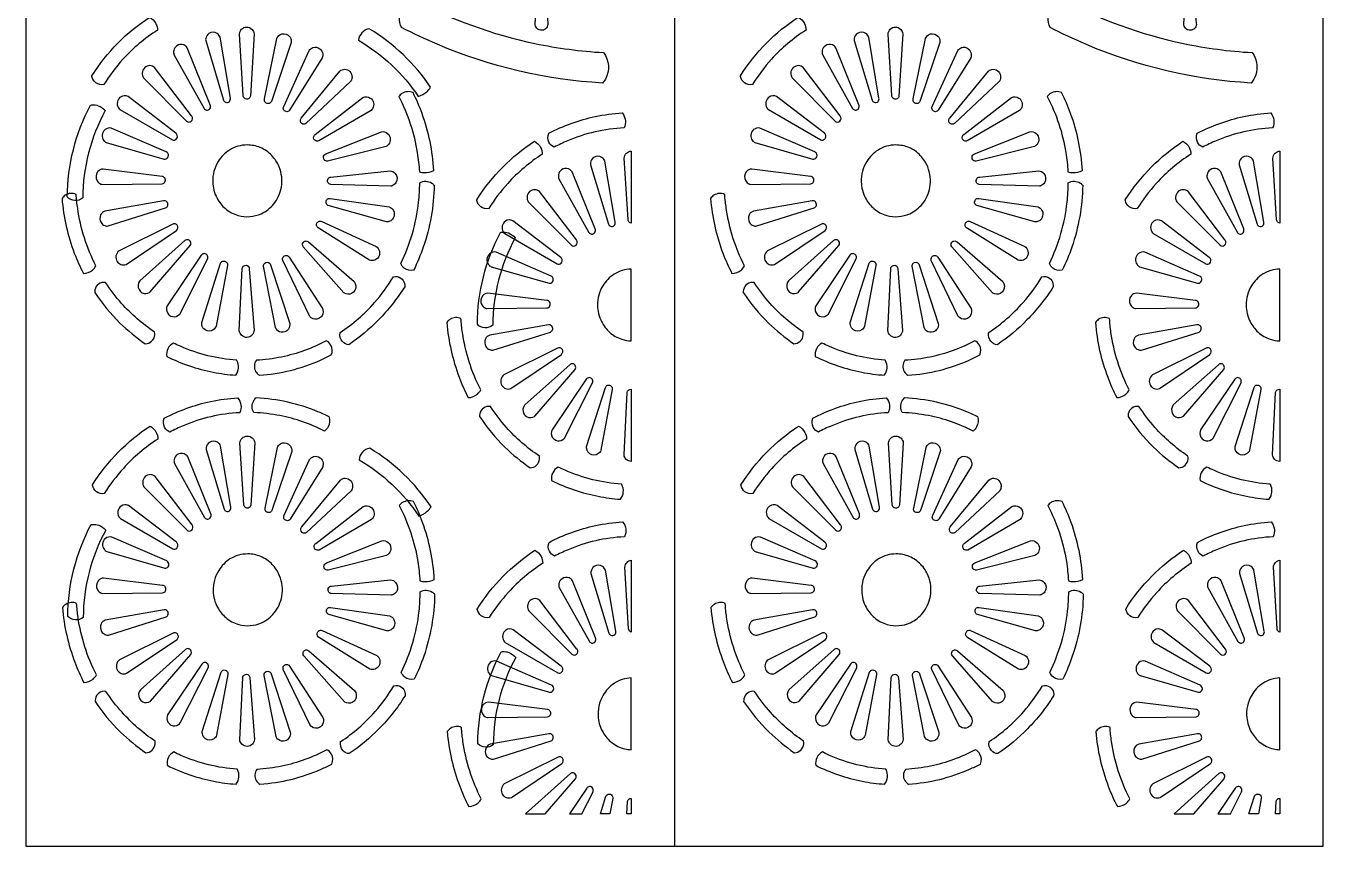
# Model space of a CAD drawing. Header units: millimetres. Extents: x -250 to 750, y -1000 to 1000.
# Drawn here: x -250 to 750, y -1000 to -367 of the extents above; entities that cross this region are included whole.
import ezdxf

# ---------------------------------------------------------------- set-up
doc = ezdxf.new("R2010")
doc.units = ezdxf.units.MM
doc.layers.add('Image', color=70, linetype='Continuous')

msp = doc.modelspace()

# ---------------------------------------------------------------- linework, layer by layer
at = {"layer": 'Image'}
msp.add_line((250, 1000), (250, -1000), dxfattribs=at)
msp.add_lwpolyline([(250, 1000), (-250, 1000), (-250, -1000), (250, -1000), (750, -1000), (750, 1000)], close=True, dxfattribs=at)
for points in [[(149.3, -331.8), (152.3, -365.2, -0.177545), (151.4, -368.6, -0.164952), (148.9, -370.4, -0.240681), (144.6, -369.7, -0.187195), (142.7, -366.5, -0.017768), (142.7, -366.2), (144.5, -333.2, -0.152436), (144.9, -331.6, -0.199791), (146.4, -330.5, -0.273071), (148.9, -331.2, -0.071113)], [(649.3, -331.8), (652.3, -365.2, -0.177545), (651.4, -368.6, -0.164952), (648.9, -370.4, -0.240681), (644.6, -369.7, -0.187195), (642.7, -366.5, -0.017768), (642.7, -366.2), (644.5, -333.2, -0.152436), (644.9, -331.6, -0.199791), (646.4, -330.5, -0.273071), (648.9, -331.2, -0.071113)], [(195.3, -387.8, -0.299765), (196.7, -408.3, -0.052022), (194.5, -411.3, -0.086814), (67, -381.4, -0.01969), (39.6, -368.4, -0.253327), (40.2, -353.3, -0.179682), (48.1, -346.7), (48.3, -346.6, 0.070132), (142.4, -380.8, 0.037626)], [(695.3, -387.8, -0.299765), (696.7, -408.3, -0.052022), (694.5, -411.3, -0.086814), (567, -381.4, -0.01969), (539.6, -368.4, -0.253327), (540.2, -353.3, -0.179682), (548.1, -346.7), (548.3, -346.6, 0.070132), (642.4, -380.8, 0.037626)], [(-148.6, -370.5, 0.066258), (-175.3, -393, 0.044949), (-189.9, -412.5, -0.215186), (-196.1, -411.1, -0.177083), (-199.1, -406.3, -0.013978), (-199.2, -405.8, -0.053883), (-179.1, -380.5, -0.05404), (-154.6, -360.5, -0.151539), (-149.9, -365.3, -0.116415)], [(-82.5, -421), (-85.4, -373.5, -0.172026), (-83.7, -369.8, -0.191923), (-79.9, -368.1, -0.211473), (-75.6, -369.9, -0.161596), (-74, -373.3), (-77, -421.4, -0.221073), (-78.3, -423.4, -0.347801), (-81.6, -423, -0.189267)], [(59, -418.1, 0.065364), (62, -414.5, 0.108135), (14.6, -369.4, 0.325935), (6.4, -378.3, -0.113515), (52.5, -421.7, 0.092972), (52.5, -421.7, 0.093745)], [(59, -418.1, 0.065364), (62, -414.5, 0.108135), (14.6, -369.4, 0.325935), (6.4, -378.3, -0.113515), (52.5, -421.7, 0.092972), (52.5, -421.7, 0.093745)], [(351.4, -370.5, 0.066258), (324.7, -393, 0.044949), (310.1, -412.5, -0.215186), (303.9, -411.1, -0.177083), (300.9, -406.3, -0.013978), (300.8, -405.8, -0.053883), (320.9, -380.5, -0.05404), (345.4, -360.5, -0.151539), (350.1, -365.3, -0.116415)], [(417.5, -421), (414.6, -373.5, -0.172026), (416.3, -369.8, -0.191923), (420.1, -368.1, -0.211473), (424.4, -369.9, -0.161596), (426, -373.3), (423, -421.4, -0.221073), (421.7, -423.4, -0.347801), (418.4, -423, -0.189267)], [(-92.4, -422.9), (-100.3, -375.9, 0.161485), (-102.5, -373, 0.317763), (-109, -373, 0.199787), (-111.4, -377, 0.062992), (-111.4, -378.6), (-97.6, -424.5, 0.205112), (-96.1, -426.1, 0.307442), (-93.1, -425.5, 0.241735)], [(-66, -423.6), (-56.5, -377, -0.161264), (-54.2, -374.1, -0.304557), (-47.9, -374.3, -0.19918), (-45.5, -378.2, -0.075718), (-45.5, -380.1), (-60.8, -425.5, -0.204786), (-62.4, -427, -0.30565), (-65.3, -426.3, -0.243622)], [(407.6, -422.9), (399.7, -375.9, 0.161485), (397.5, -373, 0.317763), (391, -373, 0.199787), (388.6, -377, 0.062992), (388.6, -378.6), (402.4, -424.5, 0.205112), (403.9, -426.1, 0.307442), (406.9, -425.5, 0.241735)], [(434, -423.6), (443.5, -377, -0.161264), (445.8, -374.1, -0.304557), (452.1, -374.3, -0.19918), (454.5, -378.2, -0.075718), (454.5, -380.1), (439.2, -425.5, -0.204786), (437.6, -427, -0.30565), (434.7, -426.3, -0.243622)], [(-107.9, -428.1), (-125.6, -384.2, 0.158404), (-128.3, -381.9, 0.260143), (-133.7, -382.5, 0.193155), (-136.1, -386.3, 0.124921), (-135.9, -389.4), (-112.7, -431, 0.217127), (-110.7, -432.2, 0.261449), (-108.2, -431.1, 0.274352)], [(-51.3, -429.3), (-31.6, -386.2, -0.16827), (-28.7, -383.9, -0.245809), (-23.5, -384.8, -0.201005), (-21.2, -388.9, -0.120869), (-21.6, -391.8), (-46.7, -432.3, -0.231682), (-48.8, -433.4, -0.257082), (-51.1, -432.2, -0.2642)], [(392.1, -428.1), (374.4, -384.2, 0.158404), (371.7, -381.9, 0.260143), (366.3, -382.5, 0.193155), (363.9, -386.3, 0.124921), (364.1, -389.4), (387.3, -431, 0.217127), (389.3, -432.2, 0.261449), (391.8, -431.1, 0.274352)], [(448.7, -429.3), (468.4, -386.2, -0.16827), (471.3, -383.9, -0.245809), (476.5, -384.8, -0.201005), (478.8, -388.9, -0.120869), (478.4, -391.8), (453.3, -432.3, -0.231682), (451.2, -433.4, -0.257082), (448.9, -432.2, -0.2642)], [(-122.3, -436.7), (-150.8, -399.4, 0.179588), (-154.4, -397.9, 0.197111), (-158.4, -399.4, 0.196697), (-160.4, -403.6, 0.160661), (-159.3, -407.2), (-126.1, -440.8, 0.369317), (-122.6, -440.8, 0.376444), (-122.1, -436.9, 0.021963)], [(377.7, -436.7), (349.2, -399.4, 0.179588), (345.6, -397.9, 0.197111), (341.6, -399.4, 0.196697), (339.6, -403.6, 0.160661), (340.7, -407.2), (373.9, -440.8, 0.369317), (377.4, -440.8, 0.376444), (377.9, -436.9, 0.021963)], [(-37.8, -438.3), (-8, -402.1, -0.187558), (-4.2, -400.7, -0.193695), (-0.3, -402.4, -0.21241), (1.4, -407.1, -0.140312), (0.3, -410.2), (-34.1, -442.5, -0.348668), (-37.4, -442.5, -0.401834), (-37.9, -438.5, -0.017923)], [(462.2, -438.3), (492, -402.1, -0.187558), (495.8, -400.7, -0.193695), (499.7, -402.4, -0.21241), (501.4, -407.1, -0.140312), (500.3, -410.2), (465.9, -442.5, -0.348668), (462.6, -442.5, -0.401834), (462.1, -438.5, -0.017923)], [(57.2, -480.4, 0.123426), (64.5, -478.8, 0.073203), (55.4, -434.9, 0.029152), (48.4, -418.6, 0.241873), (39.9, -419.4, 0.089479), (37.4, -421.8, -0.080791), (51.7, -465, -0.025963), (53.3, -479.7, 0.137292)], [(557.2, -480.4, 0.123426), (564.5, -478.8, 0.073203), (555.4, -434.9, 0.029152), (548.4, -418.6, 0.241873), (539.9, -419.4, 0.089479), (537.4, -421.8, -0.080791), (551.7, -465, -0.025963), (553.3, -479.7, 0.137292)], [(-194.2, -428.8, -0.107197), (-188.9, -432.6, -0.107776), (-188.9, -432.6, 0.125115), (-206.2, -500, -0.39411), (-218.1, -499.2, -0.120984), (-200.2, -428.4, -0.022964), (-199.1, -428.2, -0.107779)], [(-194.2, -428.8, -0.107197), (-188.9, -432.6, -0.107776), (-188.9, -432.6, 0.125115), (-206.2, -500, -0.39411), (-218.1, -499.2, -0.120984), (-200.2, -428.4, -0.022964), (-199.1, -428.2, -0.107779)], [(-134.4, -450.1), (-171.3, -421.8, 0.275916), (-177, -422.1, 0.188595), (-179.5, -425.8, 0.197956), (-178.7, -430.4, 0.07342), (-177.6, -431.7), (-137.1, -455.1, 0.305607), (-134.1, -454.5, 0.366156), (-133.7, -450.8, 0.086603)], [(-27, -451), (9.8, -422.5, -0.275527), (15.5, -422.9, -0.188371), (18, -426.5, -0.197521), (17.2, -431.1, -0.074456), (16.1, -432.4), (-24.3, -456, -0.305205), (-27.3, -455.5, -0.382004), (-27.6, -451.6, -0.073265)], [(365.6, -450.1), (328.7, -421.8, 0.275916), (323, -422.1, 0.188595), (320.5, -425.8, 0.197956), (321.3, -430.4, 0.07342), (322.4, -431.7), (362.9, -455.1, 0.305607), (365.9, -454.5, 0.366156), (366.3, -450.8, 0.086603)], [(473, -451), (509.8, -422.5, -0.275527), (515.5, -422.9, -0.188371), (518, -426.5, -0.197521), (517.2, -431.1, -0.074456), (516.1, -432.4), (475.7, -456, -0.305205), (472.7, -455.5, -0.382004), (472.4, -451.6, -0.073265)], [(211.1, -445.9, 0.08931), (167.5, -455.9, 0.022258), (157.2, -460.8, -0.176322), (153.2, -457, -0.215818), (153, -450.1, -0.06842), (188.8, -437.2, -0.038082), (209.7, -434.4, -0.295471)], [(711.1, -445.9, 0.08931), (667.5, -455.9, 0.022258), (657.2, -460.8, -0.176322), (653.2, -457, -0.215818), (653, -450.1, -0.06842), (688.8, -437.2, -0.038082), (709.7, -434.4, -0.295471)], [(-141.9, -464.5), (-184.2, -446.1, 0.230853), (-189, -447.2, 0.207407), (-191.2, -451.5, 0.176877), (-190.1, -455.5, 0.117162), (-188.1, -457.3), (-143.4, -470, 0.268409), (-140.8, -469.1, 0.336023), (-140.6, -465.5, 0.148929)], [(-18.8, -466), (24, -448.9, -0.231384), (28.8, -450.2, -0.207986), (30.9, -454.6, -0.178031), (29.6, -458.6, -0.114904), (27.6, -460.2), (-17.5, -471.6, -0.268933), (-20, -470.5, -0.338003), (-20.1, -467, -0.14678)], [(358.1, -464.5), (315.8, -446.1, 0.230853), (311, -447.2, 0.207407), (308.8, -451.5, 0.176877), (309.9, -455.5, 0.117162), (311.9, -457.3), (356.6, -470, 0.268409), (359.2, -469.1, 0.336023), (359.4, -465.5, 0.148929)], [(481.2, -466), (524, -448.9, -0.231384), (528.8, -450.2, -0.207986), (530.9, -454.6, -0.178031), (529.6, -458.6, -0.114904), (527.6, -460.2), (482.5, -471.6, -0.268933), (480, -470.5, -0.338003), (479.9, -467, -0.14678)], [(-79.4, -459.1, 0.139461), (-93.1, -463, 0.114654), (-101.8, -471.8, 0.145214), (-106, -487.5, 0.117251), (-102.7, -500.2, 0.094704), (-96.2, -508.2, 0.108293), (-86.4, -513.5, 0.17705), (-68.7, -512.1, 0.115762), (-58.9, -504.6, 0.126773), (-53.1, -491.7, 0.140719), (-54.8, -476, 0.095862), (-60.5, -467.2, 0.102397), (-69.3, -461.1, 0.100331)], [(148.1, -466.2, 0.066258), (121.4, -488.8, 0.044949), (106.8, -508.2, -0.215186), (100.6, -506.8, -0.177083), (97.6, -502, -0.013978), (97.5, -501.5, -0.053883), (117.6, -476.2, -0.05404), (142, -456.2, -0.151539), (146.8, -461, -0.116415)], [(420.6, -459.1, 0.139461), (406.9, -463, 0.114654), (398.2, -471.8, 0.145214), (394, -487.5, 0.117251), (397.3, -500.2, 0.094704), (403.8, -508.2, 0.108293), (413.6, -513.5, 0.17705), (431.3, -512.1, 0.115762), (441.1, -504.6, 0.126773), (446.9, -491.7, 0.140719), (445.2, -476, 0.095862), (439.5, -467.2, 0.102397), (430.7, -461.1, 0.100331)], [(648.1, -466.2, 0.066258), (621.4, -488.8, 0.044949), (606.8, -508.2, -0.215186), (600.6, -506.8, -0.177083), (597.6, -502, -0.013978), (597.5, -501.5, -0.053883), (617.6, -476.2, -0.05404), (642, -456.2, -0.151539), (646.8, -461, -0.116415)], [(204.3, -518.6), (196.4, -471.6, 0.161485), (194.1, -468.7, 0.317763), (187.7, -468.7, 0.199787), (185.3, -472.7, 0.062992), (185.3, -474.3), (199.1, -520.2, 0.205112), (200.6, -521.8, 0.307442), (203.6, -521.2, 0.241735)], [(216.6, -463.8), (216.6, -519.5, -0.252624), (214.5, -517.8, -0.096874), (214.2, -516.7), (211.3, -469.2, -0.171954), (213, -465.5, -0.182651)], [(704.3, -518.6), (696.4, -471.6, 0.161485), (694.1, -468.7, 0.317763), (687.7, -468.7, 0.199787), (685.3, -472.7, 0.062992), (685.3, -474.3), (699.1, -520.2, 0.205112), (700.6, -521.8, 0.307442), (703.6, -521.2, 0.241735)], [(716.6, -463.8), (716.6, -519.5, -0.252624), (714.5, -517.8, -0.096874), (714.2, -516.7), (711.3, -469.2, -0.171954), (713, -465.5, -0.182651)], [(-145, -483.4), (-190.5, -477.7, 0.199107), (-194.5, -479.6, 0.323961), (-195.1, -486.8, 0.165954), (-192.3, -489.2, 0.048578), (-191.3, -489.5), (-145, -489.1, 0.253337), (-142.8, -487.5, 0.278915), (-143, -484.5, 0.218913)], [(-14.9, -483.9), (30.8, -479, -0.198927), (34.7, -481, -0.324251), (35.2, -488.2, -0.166212), (32.3, -490.6, -0.048376), (31.3, -490.9), (-15, -489.6, -0.253096), (-17.2, -488, -0.27924), (-16.9, -485, -0.218897)], [(188.8, -523.9), (171.1, -479.9, 0.158404), (168.4, -477.6, 0.260143), (162.9, -478.2, 0.193155), (160.6, -482, 0.124921), (160.8, -485.1), (184, -526.7, 0.217127), (186, -527.9, 0.261449), (188.4, -526.9, 0.274352)], [(355, -483.4), (309.5, -477.7, 0.199107), (305.5, -479.6, 0.323961), (304.9, -486.8, 0.165954), (307.7, -489.2, 0.048578), (308.7, -489.5), (355, -489.1, 0.253337), (357.2, -487.5, 0.278915), (357, -484.5, 0.218913)], [(485.1, -483.9), (530.8, -479, -0.198927), (534.7, -481, -0.324251), (535.2, -488.2, -0.166212), (532.3, -490.6, -0.048376), (531.3, -490.9), (485, -489.6, -0.253096), (482.8, -488, -0.27924), (483.1, -485, -0.218897)], [(688.8, -523.9), (671.1, -479.9, 0.158404), (668.4, -477.6, 0.260143), (662.9, -478.2, 0.193155), (660.6, -482, 0.124921), (660.8, -485.1), (684, -526.7, 0.217127), (686, -527.9, 0.261449), (688.4, -526.9, 0.274352)], [(39, -550.5, 0.087205), (52.7, -503.3, 0.026133), (53.6, -488.4, -0.299312), (62.9, -488.5, -0.067358), (64.7, -490.2, -0.079186), (56.3, -537.9, -0.031834), (48.9, -555.8, -0.219825), (41.7, -554.1, -0.12163)], [(539, -550.5, 0.087205), (552.7, -503.3, 0.026133), (553.6, -488.4, -0.299312), (562.9, -488.5, -0.067358), (564.7, -490.2, -0.079186), (556.3, -537.9, -0.031834), (548.9, -555.8, -0.219825), (541.7, -554.1, -0.12163)], [(-196.1, -552.3, -0.082595), (-210.1, -508, -0.018752), (-211.3, -497.3, 0.259254), (-219.7, -497.9, 0.097878), (-222.2, -500.4, 0.070627), (-212.7, -542.6, 0.028296), (-205.7, -558.2, 0.177435), (-198.7, -555.6, 0.091688)], [(174.4, -532.4), (145.9, -495.1, 0.179588), (142.3, -493.6, 0.197111), (138.3, -495.1, 0.196697), (136.3, -499.3, 0.160661), (137.3, -503), (170.6, -536.5, 0.369317), (174.1, -536.5, 0.376444), (174.6, -532.6, 0.021963)], [(303.9, -552.3, -0.082595), (289.9, -508, -0.018752), (288.7, -497.3, 0.259254), (280.3, -497.9, 0.097878), (277.8, -500.4, 0.070627), (287.3, -542.6, 0.028296), (294.3, -558.2, 0.177435), (301.3, -555.6, 0.091688)], [(674.4, -532.4), (645.9, -495.1, 0.179588), (642.3, -493.6, 0.197111), (638.3, -495.1, 0.196697), (636.3, -499.3, 0.160661), (637.3, -503), (670.6, -536.5, 0.369317), (674.1, -536.5, 0.376444), (674.6, -532.6, 0.021963)], [(-143.9, -502.2), (-189.1, -510.1, 0.192874), (-192.4, -513, 0.253631), (-192.1, -518.9, 0.164198), (-189.3, -521.3, 0.123303), (-186.6, -521.6), (-142.3, -507.7, 0.245729), (-140.6, -505.6, 0.246154), (-141.4, -503, 0.260204)], [(-15.5, -500.3), (30, -506.8, -0.193838), (33.3, -509.6, -0.254117), (33.2, -515.5, -0.164386), (30.5, -518, -0.121483), (27.9, -518.4), (-16.9, -505.9, -0.246876), (-18.6, -503.8, -0.246475), (-17.9, -501.2, -0.258599)], [(356.1, -502.2), (310.9, -510.1, 0.192874), (307.6, -513, 0.253631), (307.9, -518.9, 0.164198), (310.7, -521.3, 0.123303), (313.4, -521.6), (357.7, -507.7, 0.245729), (359.4, -505.6, 0.246154), (358.6, -503, 0.260204)], [(484.5, -500.3), (530, -506.8, -0.193838), (533.3, -509.6, -0.254117), (533.2, -515.5, -0.164386), (530.5, -518, -0.121483), (527.9, -518.4), (483.1, -505.9, -0.246876), (481.4, -503.8, -0.246475), (482.1, -501.2, -0.258599)], [(-136.8, -520.2), (-178.2, -540.8, 0.191001), (-180.6, -544.6, 0.190896), (-179.7, -549, 0.156955), (-176.9, -551.2, 0.194939), (-172.8, -551.2), (-133.9, -525, 0.405473), (-133.4, -521, 0.231673), (-135.5, -519.9, 0.124591)], [(-22, -518.2), (20, -537.3, -0.19273), (22.5, -541.1, -0.192105), (21.7, -545.6, -0.157922), (19, -547.9, -0.190904), (14.9, -547.9), (-24.8, -523.1, -0.408429), (-25.4, -519, -0.233269), (-23.3, -517.9, -0.120152)], [(162.3, -545.8), (125.4, -517.5, 0.275916), (119.6, -517.9, 0.188595), (117.2, -521.5, 0.197956), (118, -526.1, 0.07342), (119.1, -527.4), (159.6, -550.8, 0.305607), (162.6, -550.3, 0.366156), (163, -546.5, 0.086603)], [(363.2, -520.2), (321.8, -540.8, 0.191001), (319.4, -544.6, 0.190896), (320.3, -549, 0.156955), (323.1, -551.2, 0.194939), (327.2, -551.2), (366.1, -525, 0.405473), (366.6, -521, 0.231673), (364.5, -519.9, 0.124591)], [(478, -518.2), (520, -537.3, -0.19273), (522.5, -541.1, -0.192105), (521.7, -545.6, -0.157922), (519, -547.9, -0.190904), (514.9, -547.9), (475.2, -523.1, -0.408429), (474.6, -519, -0.233269), (476.7, -517.9, -0.120152)], [(662.3, -545.8), (625.4, -517.5, 0.275916), (619.6, -517.9, 0.188595), (617.2, -521.5, 0.197956), (618, -526.1, 0.07342), (619.1, -527.4), (659.6, -550.8, 0.305607), (662.6, -550.3, 0.366156), (663, -546.5, 0.086603)], [(121.9, -527, -0.107197), (127.2, -530.7, -0.107776), (127.2, -530.7, 0.125115), (109.9, -598.2, -0.39411), (98, -597.4, -0.120984), (115.9, -526.6, -0.022964), (117, -526.4, -0.107779)], [(121.9, -527, -0.107197), (127.2, -530.7, -0.107776), (127.2, -530.7, 0.125115), (109.9, -598.2, -0.39411), (98, -597.4, -0.120984), (115.9, -526.6, -0.022964), (117, -526.4, -0.107779)], [(-127.4, -532.9), (-162.2, -564, 0.299825), (-162.8, -570.7, 0.15347), (-160.3, -573.1, 0.268031), (-154.7, -572.8, 0.021101), (-154.3, -572.5), (-123.3, -536.7, 0.312055), (-123.3, -533.4, 0.211977), (-125.1, -532.2, 0.230776)], [(-32.2, -533.8), (3, -564.5, -0.301239), (3.6, -571.2, -0.154143), (1.1, -573.7, -0.269333), (-4.5, -573.4, -0.017813), (-4.8, -573.1), (-36.2, -537.7, -0.313511), (-36.3, -534.4, -0.197931), (-34.6, -533.2, -0.243113)], [(372.6, -532.9), (337.8, -564, 0.299825), (337.2, -570.7, 0.15347), (339.7, -573.1, 0.268031), (345.3, -572.8, 0.021101), (345.7, -572.5), (376.7, -536.7, 0.312055), (376.7, -533.4, 0.211977), (374.9, -532.2, 0.230776)], [(467.8, -533.8), (503, -564.5, -0.301239), (503.6, -571.2, -0.154143), (501.1, -573.7, -0.269333), (495.5, -573.4, -0.017813), (495.2, -573.1), (463.8, -537.7, -0.313511), (463.7, -534.4, -0.197931), (465.4, -533.2, -0.243113)], [(-114.8, -544.1), (-141.1, -583.2, 0.239533), (-140.9, -588.7, 0.154793), (-138.3, -591.1, 0.266428), (-132.8, -590.7, 0.079573), (-131.4, -589.5), (-109.9, -546.8, 0.260927), (-110.3, -544, 0.229291), (-112.3, -542.9, 0.254912), (-114.7, -544.1)], [(-94.7, -552.1), (-103.4, -598.9, -0.161395), (-105.6, -601.8, -0.305437), (-111.9, -601.8, -0.19976), (-114.4, -597.9, -0.074376), (-114.5, -596.1), (-99.9, -550.3, -0.204978), (-98.4, -548.8, -0.306638), (-95.4, -549.5, -0.242568)], [(-61.4, -551.6), (-46.6, -596.7, -0.188688), (-47.6, -601.1, -0.164146), (-50.4, -603.3, -0.256441), (-55.8, -602.4, -0.12917), (-57.6, -599.9), (-66.8, -552.7, -0.230014), (-65.9, -550.3, -0.397518), (-62.2, -550.3, -0.137476)], [(-47, -545.6), (-21.4, -585.2, -0.230244), (-21.7, -590.6, -0.15538), (-24.2, -593, -0.278711), (-30, -592.5, -0.076301), (-31.2, -591.3), (-52, -548.2, -0.262539), (-51.5, -545.4, -0.23068), (-49.4, -544.3, -0.255564), (-47.1, -545.6)], [(154.8, -560.2), (112.5, -541.8, 0.230853), (107.7, -542.9, 0.207407), (105.4, -547.2, 0.176877), (106.6, -551.2, 0.117162), (108.6, -553), (153.3, -565.7, 0.268409), (155.9, -564.8, 0.336023), (156, -561.2, 0.148929)], [(385.2, -544.1), (358.9, -583.2, 0.239533), (359.1, -588.7, 0.154793), (361.7, -591.1, 0.266428), (367.2, -590.7, 0.079573), (368.6, -589.5), (390.1, -546.8, 0.260927), (389.7, -544, 0.229291), (387.7, -542.9, 0.254912), (385.3, -544.1)], [(405.3, -552.1), (396.6, -598.9, -0.161395), (394.4, -601.8, -0.305437), (388.1, -601.8, -0.19976), (385.6, -597.9, -0.074376), (385.5, -596.1), (400.1, -550.3, -0.204978), (401.6, -548.8, -0.306638), (404.6, -549.5, -0.242568)], [(438.6, -551.6), (453.4, -596.7, -0.188688), (452.4, -601.1, -0.164146), (449.6, -603.3, -0.256441), (444.2, -602.4, -0.12917), (442.4, -599.9), (433.2, -552.7, -0.230014), (434.1, -550.3, -0.397518), (437.8, -550.3, -0.137476)], [(453, -545.6), (478.6, -585.2, -0.230244), (478.3, -590.6, -0.15538), (475.8, -593, -0.278711), (470, -592.5, -0.076301), (468.8, -591.3), (448, -548.2, -0.262539), (448.5, -545.4, -0.23068), (450.6, -544.3, -0.255564), (452.9, -545.6)], [(654.8, -560.2), (612.5, -541.8, 0.230853), (607.7, -542.9, 0.207407), (605.4, -547.2, 0.176877), (606.6, -551.2, 0.117162), (608.6, -553), (653.3, -565.7, 0.268409), (655.9, -564.8, 0.336023), (656, -561.2, 0.148929)], [(-77.8, -554.6), (-74.1, -602.1, -0.171833), (-75.8, -605.8, -0.191801), (-79.5, -607.6, -0.21169), (-83.8, -605.9, -0.161729), (-85.5, -602.4), (-83.3, -554.4, -0.220802), (-82, -552.3, -0.348084), (-78.6, -552.7, -0.189396)], [(216.6, -554.8, 0.134118), (203.4, -558.8, 0.114571), (194.8, -567.7, 0.138543), (190.7, -582.7, 0.117112), (193.8, -595.4, 0.094598), (200, -603.6, 0.10288), (209.3, -608.9, 0.072277), (216.6, -610.2)], [(422.2, -554.6), (425.9, -602.1, -0.171833), (424.2, -605.8, -0.191801), (420.5, -607.6, -0.21169), (416.2, -605.9, -0.161729), (414.5, -602.4), (416.7, -554.4, -0.220802), (418, -552.3, -0.348084), (421.4, -552.7, -0.189396)], [(716.6, -554.8, 0.134118), (703.4, -558.8, 0.114571), (694.8, -567.7, 0.138543), (690.7, -582.7, 0.117112), (693.8, -595.4, 0.094598), (700, -603.6, 0.10288), (709.3, -608.9, 0.072277), (716.6, -610.2)], [(-150.9, -603.4, -0.062881), (-176.3, -581.3, -0.037035), (-188.6, -565.2, 0.205553), (-194, -566.4, 0.177154), (-196.8, -570.8, 0.070198), (-197, -572.9, 0.052104), (-177.5, -596.5, 0.043691), (-158, -612.4, 0.194824), (-153.1, -610.5, 0.185264), (-150.7, -605.6, 0.070969)], [(-7.7, -603.8, 0.065756), (18.8, -580.6, 0.044695), (33.3, -560.8, -0.232271), (39.1, -561.8, -0.180998), (41.8, -566, -0.084603), (42, -568.5, -0.053468), (21.7, -594.1, -0.050019), (-1.1, -613.2, -0.190407), (-5.9, -610.8, -0.237336), (-7.8, -604)], [(349.1, -603.4, -0.062881), (323.7, -581.3, -0.037035), (311.4, -565.2, 0.205553), (306, -566.4, 0.177154), (303.2, -570.8, 0.070198), (303, -572.9, 0.052104), (322.5, -596.5, 0.043691), (342, -612.4, 0.194824), (346.9, -610.5, 0.185264), (349.3, -605.6, 0.070969)], [(492.3, -603.8, 0.065756), (518.8, -580.6, 0.044695), (533.3, -560.8, -0.232271), (539.1, -561.8, -0.180998), (541.8, -566, -0.084603), (542, -568.5, -0.053468), (521.7, -594.1, -0.050019), (498.9, -613.2, -0.190407), (494.1, -610.8, -0.237336), (492.2, -604)], [(151.7, -579.1), (106.1, -573.4, 0.199107), (102.2, -575.3, 0.323961), (101.5, -582.5, 0.165954), (104.4, -584.9, 0.048578), (105.4, -585.3), (151.7, -584.8, 0.253337), (153.9, -583.3, 0.278915), (153.7, -580.2, 0.218913)], [(651.7, -579.1), (606.1, -573.4, 0.199107), (602.2, -575.3, 0.323961), (601.5, -582.5, 0.165954), (604.4, -584.9, 0.048578), (605.4, -585.3), (651.7, -584.8, 0.253337), (653.9, -583.3, 0.278915), (653.7, -580.2, 0.218913)], [(100.6, -648.1, -0.082595), (86.5, -603.7, -0.018752), (85.4, -593, 0.259254), (77, -593.6, 0.097878), (74.5, -596.1, 0.070627), (84, -638.3, 0.028296), (91, -654, 0.177435), (98, -651.3, 0.091688)], [(152.8, -597.9), (107.6, -605.8, 0.192874), (104.3, -608.7, 0.253631), (104.6, -614.6, 0.164198), (107.4, -617, 0.123303), (110, -617.4), (154.4, -603.4, 0.245729), (156.1, -601.3, 0.246154), (155.3, -598.7, 0.260204)], [(600.6, -648.1, -0.082595), (586.5, -603.7, -0.018752), (585.4, -593, 0.259254), (577, -593.6, 0.097878), (574.5, -596.1, 0.070627), (584, -638.3, 0.028296), (591, -654, 0.177435), (598, -651.3, 0.091688)], [(652.8, -597.9), (607.6, -605.8, 0.192874), (604.3, -608.7, 0.253631), (604.6, -614.6, 0.164198), (607.4, -617, 0.123303), (610, -617.4), (654.4, -603.4, 0.245729), (656.1, -601.3, 0.246154), (655.3, -598.7, 0.260204)], [(-87.5, -625.1, -0.087452), (-130.9, -614.4, -0.011517), (-136.3, -611.9, 0.162492), (-140.6, -616.3, 0.149188), (-141.5, -622.2, 0.068198), (-105.6, -634.4, 0.031476), (-88.3, -636.7, 0.292642), (-87.3, -625.4, 0.008281)], [(-18.5, -610.2, -0.071411), (-52.9, -622.7, -0.03824), (-72.3, -625.2, 0.303537), (-72.9, -633.9, 0.140269), (-70, -636.7, 0.08742), (-22.9, -625.1, 0.016285), (-14.6, -621.1, 0.241978), (-14.9, -613.5, 0.158877)], [(159.9, -615.9), (118.5, -636.5, 0.191001), (116.1, -640.3, 0.190896), (117, -644.7, 0.156955), (119.7, -647, 0.194939), (123.9, -646.9), (162.8, -620.7, 0.405473), (163.3, -616.7, 0.231673), (161.1, -615.6, 0.124591)], [(412.5, -625.1, -0.087452), (369.1, -614.4, -0.011517), (363.7, -611.9, 0.162492), (359.4, -616.3, 0.149188), (358.5, -622.2, 0.068198), (394.4, -634.4, 0.031476), (411.7, -636.7, 0.292642), (412.7, -625.4, 0.008281)], [(481.5, -610.2, -0.071411), (447.1, -622.7, -0.03824), (427.7, -625.2, 0.303537), (427.1, -633.9, 0.140269), (430, -636.7, 0.08742), (477.1, -625.1, 0.016285), (485.4, -621.1, 0.241978), (485.1, -613.5, 0.158877)], [(659.9, -615.9), (618.5, -636.5, 0.191001), (616.1, -640.3, 0.190896), (617, -644.7, 0.156955), (619.7, -647, 0.194939), (623.9, -646.9), (662.8, -620.7, 0.405473), (663.3, -616.7, 0.231673), (661.1, -615.6, 0.124591)], [(169.3, -628.6), (134.5, -659.7, 0.299825), (133.9, -666.4, 0.15347), (136.4, -668.9, 0.268031), (142, -668.5, 0.021101), (142.4, -668.3), (173.4, -632.4, 0.312055), (173.4, -629.1, 0.211977), (171.6, -627.9, 0.230776)], [(669.3, -628.6), (634.5, -659.7, 0.299825), (633.9, -666.4, 0.15347), (636.4, -668.9, 0.268031), (642, -668.5, 0.021101), (642.4, -668.3), (673.4, -632.4, 0.312055), (673.4, -629.1, 0.211977), (671.6, -627.9, 0.230776)], [(181.9, -639.9), (155.6, -678.9, 0.239533), (155.8, -684.4, 0.154793), (158.4, -686.8, 0.266428), (163.9, -686.4, 0.079573), (165.3, -685.2), (186.8, -642.5, 0.260927), (186.4, -639.7, 0.229291), (184.3, -638.6, 0.254912), (182, -639.8)], [(681.9, -639.9), (655.6, -678.9, 0.239533), (655.8, -684.4, 0.154793), (658.4, -686.8, 0.266428), (663.9, -686.4, 0.079573), (665.3, -685.2), (686.8, -642.5, 0.260927), (686.4, -639.7, 0.229291), (684.3, -638.6, 0.254912), (682, -639.8)], [(202, -647.8), (193.3, -694.6, -0.161395), (191, -697.5, -0.305437), (184.8, -697.5, -0.19976), (182.3, -693.6, -0.074376), (182.2, -691.8), (196.8, -646.1, -0.204978), (198.3, -644.5, -0.306638), (201.3, -645.2, -0.242568)], [(216.6, -647.6), (216.6, -703.3, -0.199363), (212.6, -701.4, -0.148656), (211.1, -698.2), (213.4, -650.1, -0.220791), (214.7, -648.1, -0.187553)], [(702, -647.8), (693.3, -694.6, -0.161395), (691, -697.5, -0.305437), (684.8, -697.5, -0.19976), (682.3, -693.6, -0.074376), (682.2, -691.8), (696.8, -646.1, -0.204978), (698.3, -644.5, -0.306638), (701.3, -645.2, -0.242568)], [(716.6, -647.6), (716.6, -703.3, -0.199363), (712.6, -701.4, -0.148656), (711.1, -698.2), (713.4, -650.1, -0.220791), (714.7, -648.1, -0.187553)], [(-85.2, -665.7, 0.08931), (-128.8, -675.7, 0.022258), (-139.1, -680.6, -0.176322), (-143.1, -676.8, -0.215818), (-143.4, -669.9, -0.06842), (-107.6, -657, -0.038082), (-86.7, -654.2, -0.295471)], [(-19.8, -679.9, 0.071174), (-54.2, -667.9, 0.039801), (-74.4, -665.6, -0.249732), (-74.4, -656.4, -0.082588), (-72.5, -654, -0.086847), (-25.2, -664.6, -0.017103), (-16.4, -668.7, -0.196913), (-17.1, -676.6, -0.106803)], [(414.8, -665.7, 0.08931), (371.2, -675.7, 0.022258), (360.9, -680.6, -0.176322), (356.9, -676.8, -0.215818), (356.6, -669.9, -0.06842), (392.4, -657, -0.038082), (413.3, -654.2, -0.295471)], [(480.2, -679.9, 0.071174), (445.8, -667.9, 0.039801), (425.6, -665.6, -0.249732), (425.6, -656.4, -0.082588), (427.5, -654, -0.086847), (474.8, -664.6, -0.017103), (483.6, -668.7, -0.196913), (482.9, -676.6, -0.106803)], [(145.8, -699.1, -0.062881), (120.4, -677, -0.037035), (108.1, -660.9, 0.205553), (102.7, -662.1, 0.177154), (99.8, -666.5, 0.070198), (99.7, -668.6, 0.052104), (119.2, -692.2, 0.043691), (138.7, -708.1, 0.194824), (143.6, -706.2, 0.185264), (146, -701.3, 0.070969)], [(645.8, -699.1, -0.062881), (620.4, -677, -0.037035), (608.1, -660.9, 0.205553), (602.7, -662.1, 0.177154), (599.8, -666.5, 0.070198), (599.7, -668.6, 0.052104), (619.2, -692.2, 0.043691), (638.7, -708.1, 0.194824), (643.6, -706.2, 0.185264), (646, -701.3, 0.070969)], [(-148.2, -686, 0.066258), (-174.9, -708.6, 0.044949), (-189.6, -728, -0.215186), (-195.7, -726.6, -0.177083), (-198.7, -721.8, -0.013978), (-198.8, -721.4, -0.053883), (-178.8, -696.1, -0.05404), (-154.3, -676, -0.151539), (-149.6, -680.8, -0.116415)], [(351.8, -686, 0.066258), (325.1, -708.6, 0.044949), (310.4, -728, -0.215186), (304.3, -726.6, -0.177083), (301.3, -721.8, -0.013978), (301.2, -721.4, -0.053883), (321.2, -696.1, -0.05404), (345.7, -676, -0.151539), (350.4, -680.8, -0.116415)], [(-92, -738.4), (-99.9, -691.4, 0.161485), (-102.2, -688.5, 0.317763), (-108.6, -688.6, 0.199787), (-111, -692.6, 0.062992), (-111.1, -694.1), (-97.3, -740.1, 0.205112), (-95.7, -741.6, 0.307442), (-92.7, -741, 0.241735)], [(-82.1, -736.6), (-85, -689, -0.172026), (-83.3, -685.3, -0.191923), (-79.5, -683.7, -0.211473), (-75.3, -685.4, -0.161596), (-73.6, -688.9), (-76.6, -736.9, -0.221073), (-77.9, -738.9, -0.347801), (-81.3, -738.5, -0.189267)], [(-65.6, -739.2), (-56.1, -692.6, -0.161264), (-53.8, -689.7, -0.304557), (-47.6, -689.8, -0.19918), (-45.1, -693.8, -0.075718), (-45.1, -695.6), (-60.4, -741, -0.204786), (-62, -742.6, -0.30565), (-65, -741.8, -0.243622)], [(408, -738.4), (400.1, -691.4, 0.161485), (397.8, -688.5, 0.317763), (391.4, -688.6, 0.199787), (389, -692.6, 0.062992), (388.9, -694.1), (402.7, -740.1, 0.205112), (404.3, -741.6, 0.307442), (407.3, -741, 0.241735)], [(417.9, -736.6), (415, -689, -0.172026), (416.7, -685.3, -0.191923), (420.5, -683.7, -0.211473), (424.7, -685.4, -0.161596), (426.4, -688.9), (423.4, -736.9, -0.221073), (422.1, -738.9, -0.347801), (418.7, -738.5, -0.189267)], [(434.4, -739.2), (443.9, -692.6, -0.161264), (446.2, -689.7, -0.304557), (452.4, -689.8, -0.19918), (454.9, -693.8, -0.075718), (454.9, -695.6), (439.6, -741, -0.204786), (438, -742.6, -0.30565), (435, -741.8, -0.243622)], [(-107.5, -743.7), (-125.3, -699.7, 0.158404), (-128, -697.4, 0.260143), (-133.4, -698, 0.193155), (-135.8, -701.9, 0.124921), (-135.5, -704.9), (-112.3, -746.5, 0.217127), (-110.4, -747.7, 0.261449), (-107.9, -746.7, 0.274352)], [(-50.9, -744.8), (-31.3, -701.7, -0.16827), (-28.3, -699.5, -0.245809), (-23.2, -700.4, -0.201005), (-20.9, -704.4, -0.120869), (-21.2, -707.4), (-46.3, -747.9, -0.231682), (-48.4, -749, -0.257082), (-50.8, -747.7, -0.2642)], [(59.4, -741.7, 0.065364), (62.4, -738.2, 0.108135), (15, -693, 0.325935), (6.8, -701.9, -0.113515), (52.9, -745.4, 0.092972), (52.9, -745.4, 0.093745)], [(59.4, -741.7, 0.065364), (62.4, -738.2, 0.108135), (15, -693, 0.325935), (6.8, -701.9, -0.113515), (52.9, -745.4, 0.092972), (52.9, -745.4, 0.093745)], [(392.5, -743.7), (374.7, -699.7, 0.158404), (372, -697.4, 0.260143), (366.6, -698, 0.193155), (364.2, -701.9, 0.124921), (364.5, -704.9), (387.7, -746.5, 0.217127), (389.6, -747.7, 0.261449), (392.1, -746.7, 0.274352)], [(449.1, -744.8), (468.7, -701.7, -0.16827), (471.7, -699.5, -0.245809), (476.8, -700.4, -0.201005), (479.1, -704.4, -0.120869), (478.8, -707.4), (453.7, -747.9, -0.231682), (451.6, -749, -0.257082), (449.2, -747.7, -0.2642)], [(209.2, -720.8, -0.087452), (165.8, -710.1, -0.011517), (160.3, -707.6, 0.162492), (156.1, -712, 0.149188), (155.2, -717.9, 0.068198), (191.1, -730.1, 0.031476), (208.4, -732.4, 0.292642), (209.4, -721.1, 0.008281)], [(709.2, -720.8, -0.087452), (665.8, -710.1, -0.011517), (660.3, -707.6, 0.162492), (656.1, -712, 0.149188), (655.2, -717.9, 0.068198), (691.1, -730.1, 0.031476), (708.4, -732.4, 0.292642), (709.4, -721.1, 0.008281)], [(-121.9, -752.2), (-150.4, -714.9, 0.179588), (-154, -713.4, 0.197111), (-158.1, -714.9, 0.196697), (-160, -719.1, 0.160661), (-159, -722.8), (-125.7, -756.3, 0.369317), (-122.2, -756.3, 0.376444), (-121.7, -752.4, 0.021963)], [(-37.4, -753.8), (-7.6, -717.6, -0.187558), (-3.8, -716.2, -0.193695), (0.1, -717.9, -0.21241), (1.8, -722.6, -0.140312), (0.7, -725.8), (-33.7, -758.1, -0.348668), (-37.1, -758, -0.401834), (-37.5, -754, -0.017923)], [(378.1, -752.2), (349.6, -714.9, 0.179588), (346, -713.4, 0.197111), (341.9, -714.9, 0.196697), (340, -719.1, 0.160661), (341, -722.8), (374.3, -756.3, 0.369317), (377.8, -756.3, 0.376444), (378.3, -752.4, 0.021963)], [(462.6, -753.8), (492.4, -717.6, -0.187558), (496.2, -716.2, -0.193695), (500.1, -717.9, -0.21241), (501.8, -722.6, -0.140312), (500.7, -725.8), (466.3, -758.1, -0.348668), (462.9, -758, -0.401834), (462.5, -754, -0.017923)], [(-134, -765.6), (-170.9, -737.3, 0.275916), (-176.7, -737.7, 0.188595), (-179.1, -741.3, 0.197956), (-178.3, -745.9, 0.07342), (-177.2, -747.2), (-136.7, -770.6, 0.305607), (-133.7, -770.1, 0.366156), (-133.3, -766.3, 0.086603)], [(-26.6, -766.6), (10.1, -738.1, -0.275527), (15.9, -738.4, -0.188371), (18.3, -742, -0.197521), (17.6, -746.6, -0.074456), (16.5, -748), (-23.9, -771.6, -0.305205), (-26.9, -771.1, -0.382004), (-27.2, -767.2, -0.073265)], [(57.6, -795.9, 0.123426), (64.8, -794.3, 0.073203), (55.8, -750.4, 0.029152), (48.8, -734.2, 0.241873), (40.3, -735, 0.089479), (37.8, -737.3, -0.080791), (52.1, -780.5, -0.025963), (53.7, -795.3, 0.137292)], [(366, -765.6), (329.1, -737.3, 0.275916), (323.3, -737.7, 0.188595), (320.9, -741.3, 0.197956), (321.7, -745.9, 0.07342), (322.8, -747.2), (363.3, -770.6, 0.305607), (366.3, -770.1, 0.366156), (366.7, -766.3, 0.086603)], [(473.4, -766.6), (510.1, -738.1, -0.275527), (515.9, -738.4, -0.188371), (518.3, -742, -0.197521), (517.6, -746.6, -0.074456), (516.5, -748), (476.1, -771.6, -0.305205), (473.1, -771.1, -0.382004), (472.8, -767.2, -0.073265)], [(557.6, -795.9, 0.123426), (564.8, -794.3, 0.073203), (555.8, -750.4, 0.029152), (548.8, -734.2, 0.241873), (540.3, -735, 0.089479), (537.8, -737.3, -0.080791), (552.1, -780.5, -0.025963), (553.7, -795.3, 0.137292)], [(211.5, -761.4, 0.08931), (167.9, -771.4, 0.022258), (157.6, -776.3, -0.176322), (153.6, -772.6, -0.215818), (153.3, -765.7, -0.06842), (189.1, -752.7, -0.038082), (210, -749.9, -0.295471)], [(711.5, -761.4, 0.08931), (667.9, -771.4, 0.022258), (657.6, -776.3, -0.176322), (653.6, -772.6, -0.215818), (653.3, -765.7, -0.06842), (689.1, -752.7, -0.038082), (710, -749.9, -0.295471)], [(-193.8, -752.4, -0.107197), (-188.5, -756.2, -0.107776), (-188.5, -756.2, 0.125115), (-205.8, -823.6, -0.39411), (-217.7, -822.8, -0.120984), (-199.8, -752, -0.022964), (-198.7, -751.9, -0.107779)], [(-193.8, -752.4, -0.107197), (-188.5, -756.2, -0.107776), (-188.5, -756.2, 0.125115), (-205.8, -823.6, -0.39411), (-217.7, -822.8, -0.120984), (-199.8, -752, -0.022964), (-198.7, -751.9, -0.107779)], [(-141.5, -780), (-183.8, -761.6, 0.230853), (-188.7, -762.7, 0.207407), (-190.9, -767, 0.176877), (-189.7, -771, 0.117162), (-187.7, -772.8), (-143, -785.6, 0.268409), (-140.4, -784.6, 0.336023), (-140.3, -781.1, 0.148929)], [(-18.4, -781.6), (24.4, -764.4, -0.231384), (29.2, -765.7, -0.207986), (31.3, -770.1, -0.178031), (30, -774.1, -0.114904), (27.9, -775.7), (-17.1, -787.1, -0.268933), (-19.7, -786.1, -0.338003), (-19.7, -782.5, -0.14678)], [(358.5, -780), (316.2, -761.6, 0.230853), (311.3, -762.7, 0.207407), (309.1, -767, 0.176877), (310.3, -771, 0.117162), (312.3, -772.8), (357, -785.6, 0.268409), (359.6, -784.6, 0.336023), (359.7, -781.1, 0.148929)], [(481.6, -781.6), (524.4, -764.4, -0.231384), (529.2, -765.7, -0.207986), (531.3, -770.1, -0.178031), (530, -774.1, -0.114904), (527.9, -775.7), (482.9, -787.1, -0.268933), (480.3, -786.1, -0.338003), (480.3, -782.5, -0.14678)], [(-79, -774.6, 0.139461), (-92.7, -778.5, 0.114654), (-101.4, -787.3, 0.145214), (-105.7, -803.1, 0.117251), (-102.3, -815.8, 0.094704), (-95.9, -823.7, 0.108293), (-86, -829, 0.17705), (-68.3, -827.7, 0.115762), (-58.6, -820.1, 0.126773), (-52.7, -807.2, 0.140719), (-54.4, -791.5, 0.095862), (-60.1, -782.7, 0.102397), (-69, -776.6, 0.100331)], [(148.4, -781.8, 0.066258), (121.8, -804.3, 0.044949), (107.1, -823.7, -0.215186), (101, -822.3, -0.177083), (97.9, -817.5, -0.013978), (97.9, -817.1, -0.053883), (117.9, -791.8, -0.05404), (142.4, -771.8, -0.151539), (147.1, -776.5, -0.116415)], [(216.6, -779.4), (216.6, -834.9, -0.249903), (214.7, -833, -0.064315), (214.6, -832.3), (211.7, -784.7, -0.171758), (213.4, -781.1, -0.165444)], [(421, -774.6, 0.139461), (407.3, -778.5, 0.114654), (398.6, -787.3, 0.145214), (394.3, -803.1, 0.117251), (397.7, -815.8, 0.094704), (404.1, -823.7, 0.108293), (414, -829, 0.17705), (431.7, -827.7, 0.115762), (441.4, -820.1, 0.126773), (447.3, -807.2, 0.140719), (445.6, -791.5, 0.095862), (439.9, -782.7, 0.102397), (431, -776.6, 0.100331)], [(648.4, -781.8, 0.066258), (621.8, -804.3, 0.044949), (607.1, -823.7, -0.215186), (601, -822.3, -0.177083), (597.9, -817.5, -0.013978), (597.9, -817.1, -0.053883), (617.9, -791.8, -0.05404), (642.4, -771.8, -0.151539), (647.1, -776.5, -0.116415)], [(716.6, -779.4), (716.6, -834.9, -0.249903), (714.7, -833, -0.064315), (714.6, -832.3), (711.7, -784.7, -0.171758), (713.4, -781.1, -0.165444)], [(204.7, -834.1), (196.7, -787.2, 0.161485), (194.5, -784.2, 0.317763), (188, -784.3, 0.199787), (185.6, -788.3, 0.062992), (185.6, -789.8), (199.4, -835.8, 0.205112), (201, -837.4, 0.307442), (204, -836.7, 0.241735)], [(704.7, -834.1), (696.7, -787.2, 0.161485), (694.5, -784.2, 0.317763), (688, -784.3, 0.199787), (685.6, -788.3, 0.062992), (685.6, -789.8), (699.4, -835.8, 0.205112), (701, -837.4, 0.307442), (704, -836.7, 0.241735)], [(-144.6, -798.9), (-190.2, -793.2, 0.199107), (-194.1, -795.2, 0.323961), (-194.8, -802.3, 0.165954), (-192, -804.8, 0.048578), (-190.9, -805.1), (-144.6, -804.6, 0.253337), (-142.4, -803.1, 0.278915), (-142.6, -800, 0.218913)], [(-14.5, -799.4), (31.1, -794.6, -0.198927), (35, -796.6, -0.324251), (35.6, -803.8, -0.166212), (32.7, -806.1, -0.048376), (31.7, -806.4), (-14.6, -805.2, -0.253096), (-16.8, -803.6, -0.27924), (-16.5, -800.5, -0.218897)], [(189.2, -839.4), (171.4, -795.4, 0.158404), (168.7, -793.1, 0.260143), (163.3, -793.7, 0.193155), (160.9, -797.6, 0.124921), (161.1, -800.6), (184.4, -842.2, 0.217127), (186.3, -843.4, 0.261449), (188.8, -842.4, 0.274352)], [(355.4, -798.9), (309.8, -793.2, 0.199107), (305.9, -795.2, 0.323961), (305.2, -802.3, 0.165954), (308, -804.8, 0.048578), (309.1, -805.1), (355.4, -804.6, 0.253337), (357.6, -803.1, 0.278915), (357.4, -800, 0.218913)], [(485.5, -799.4), (531.1, -794.6, -0.198927), (535, -796.6, -0.324251), (535.6, -803.8, -0.166212), (532.7, -806.1, -0.048376), (531.7, -806.4), (485.4, -805.2, -0.253096), (483.2, -803.6, -0.27924), (483.5, -800.5, -0.218897)], [(689.2, -839.4), (671.4, -795.4, 0.158404), (668.7, -793.1, 0.260143), (663.3, -793.7, 0.193155), (660.9, -797.6, 0.124921), (661.1, -800.6), (684.4, -842.2, 0.217127), (686.3, -843.4, 0.261449), (688.8, -842.4, 0.274352)], [(39.3, -866, 0.087205), (53.1, -818.8, 0.026133), (53.9, -803.9, -0.299312), (63.3, -804.1, -0.067358), (65.1, -805.7, -0.079186), (56.7, -853.5, -0.031834), (49.3, -871.3, -0.219825), (42.1, -869.6, -0.12163)], [(174.8, -848), (146.3, -810.6, 0.179588), (142.7, -809.1, 0.197111), (138.6, -810.6, 0.196697), (136.7, -814.8, 0.160661), (137.7, -818.5), (170.9, -852, 0.369317), (174.5, -852, 0.376444), (175, -848.2, 0.021963)], [(539.3, -866, 0.087205), (553.1, -818.8, 0.026133), (553.9, -803.9, -0.299312), (563.3, -804.1, -0.067358), (565.1, -805.7, -0.079186), (556.7, -853.5, -0.031834), (549.3, -871.3, -0.219825), (542.1, -869.6, -0.12163)], [(674.8, -848), (646.3, -810.6, 0.179588), (642.7, -809.1, 0.197111), (638.6, -810.6, 0.196697), (636.7, -814.8, 0.160661), (637.7, -818.5), (670.9, -852, 0.369317), (674.5, -852, 0.376444), (675, -848.2, 0.021963)], [(-195.7, -867.9, -0.082595), (-209.8, -823.5, -0.018752), (-210.9, -812.8, 0.259254), (-219.3, -813.5, 0.097878), (-221.9, -815.9, 0.070627), (-212.3, -858.1, 0.028296), (-205.3, -873.8, 0.177435), (-198.3, -871.1, 0.091688)], [(-143.5, -817.7), (-188.8, -825.6, 0.192874), (-192, -828.6, 0.253631), (-191.7, -834.4, 0.164198), (-189, -836.8, 0.123303), (-186.3, -837.2), (-141.9, -823.2, 0.245729), (-140.3, -821.1, 0.246154), (-141, -818.5, 0.260204)], [(-15.1, -815.9), (30.4, -822.3, -0.193838), (33.7, -825.2, -0.254117), (33.6, -831, -0.164386), (30.8, -833.5, -0.121483), (28.2, -834), (-16.5, -821.4, -0.246876), (-18.2, -819.3, -0.246475), (-17.6, -816.7, -0.258599)], [(304.3, -867.9, -0.082595), (290.2, -823.5, -0.018752), (289.1, -812.8, 0.259254), (280.7, -813.5, 0.097878), (278.1, -815.9, 0.070627), (287.7, -858.1, 0.028296), (294.7, -873.8, 0.177435), (301.7, -871.1, 0.091688)], [(356.5, -817.7), (311.2, -825.6, 0.192874), (308, -828.6, 0.253631), (308.3, -834.4, 0.164198), (311, -836.8, 0.123303), (313.7, -837.2), (358.1, -823.2, 0.245729), (359.7, -821.1, 0.246154), (359, -818.5, 0.260204)], [(484.9, -815.9), (530.4, -822.3, -0.193838), (533.7, -825.2, -0.254117), (533.6, -831, -0.164386), (530.8, -833.5, -0.121483), (528.2, -834), (483.5, -821.4, -0.246876), (481.8, -819.3, -0.246475), (482.4, -816.7, -0.258599)], [(-136.5, -835.7), (-177.9, -856.3, 0.191001), (-180.2, -860.1, 0.190896), (-179.3, -864.5, 0.156955), (-176.6, -866.8, 0.194939), (-172.4, -866.7), (-133.5, -840.6, 0.405473), (-133.1, -836.5, 0.231673), (-135.2, -835.4, 0.124591)], [(-21.7, -833.7), (20.4, -852.9, -0.19273), (22.8, -856.6, -0.192105), (22, -861.1, -0.157922), (19.3, -863.4, -0.190904), (15.2, -863.5), (-24.5, -838.7, -0.408429), (-25, -834.6, -0.233269), (-22.9, -833.5, -0.120152)], [(162.7, -861.3), (125.7, -833.1, 0.275916), (120, -833.4, 0.188595), (117.6, -837.1, 0.197956), (118.4, -841.7, 0.07342), (119.5, -843), (160, -866.3, 0.305607), (163, -865.8, 0.366156), (163.4, -862, 0.086603)], [(363.5, -835.7), (322.1, -856.3, 0.191001), (319.8, -860.1, 0.190896), (320.7, -864.5, 0.156955), (323.4, -866.8, 0.194939), (327.6, -866.7), (366.5, -840.6, 0.405473), (366.9, -836.5, 0.231673), (364.8, -835.4, 0.124591)], [(478.3, -833.7), (520.4, -852.9, -0.19273), (522.8, -856.6, -0.192105), (522, -861.1, -0.157922), (519.3, -863.4, -0.190904), (515.2, -863.5), (475.5, -838.7, -0.408429), (475, -834.6, -0.233269), (477.1, -833.5, -0.120152)], [(662.7, -861.3), (625.7, -833.1, 0.275916), (620, -833.4, 0.188595), (617.6, -837.1, 0.197956), (618.4, -841.7, 0.07342), (619.5, -843), (660, -866.3, 0.305607), (663, -865.8, 0.366156), (663.4, -862, 0.086603)], [(-127, -848.4), (-161.8, -879.5, 0.299825), (-162.4, -886.2, 0.15347), (-159.9, -888.7, 0.268031), (-154.3, -888.4, 0.021101), (-153.9, -888.1), (-123, -852.3, 0.312055), (-122.9, -848.9, 0.211977), (-124.8, -847.7, 0.230776)], [(-31.8, -849.4), (3.3, -880, -0.301239), (4, -886.8, -0.154143), (1.5, -889.2, -0.269333), (-4.1, -888.9, -0.017813), (-4.5, -888.7), (-35.8, -853.3, -0.313511), (-35.9, -849.9, -0.197931), (-34.2, -848.7, -0.243113)], [(122.3, -850.6, -0.107197), (127.6, -854.4, -0.107776), (127.6, -854.4, 0.125115), (110.3, -921.8, -0.39411), (98.4, -921, -0.120984), (116.3, -850.2, -0.022964), (117.4, -850, -0.107779)], [(122.3, -850.6, -0.107197), (127.6, -854.4, -0.107776), (127.6, -854.4, 0.125115), (110.3, -921.8, -0.39411), (98.4, -921, -0.120984), (116.3, -850.2, -0.022964), (117.4, -850, -0.107779)], [(373, -848.4), (338.2, -879.5, 0.299825), (337.6, -886.2, 0.15347), (340.1, -888.7, 0.268031), (345.7, -888.4, 0.021101), (346.1, -888.1), (377, -852.3, 0.312055), (377.1, -848.9, 0.211977), (375.2, -847.7, 0.230776)], [(468.2, -849.4), (503.3, -880, -0.301239), (504, -886.8, -0.154143), (501.5, -889.2, -0.269333), (495.9, -888.9, -0.017813), (495.5, -888.7), (464.2, -853.3, -0.313511), (464.1, -849.9, -0.197931), (465.8, -848.7, -0.243113)], [(-114.4, -859.7), (-140.8, -898.7, 0.239533), (-140.5, -904.3, 0.154793), (-138, -906.7, 0.266428), (-132.4, -906.3, 0.079573), (-131.1, -905), (-109.5, -862.4, 0.260927), (-109.9, -859.5, 0.229291), (-112, -858.4, 0.254912), (-114.3, -859.6)], [(-46.7, -861.2), (-21.1, -900.7, -0.230244), (-21.3, -906.1, -0.15538), (-23.8, -908.6, -0.278711), (-29.6, -908.1, -0.076301), (-30.9, -906.8), (-51.6, -863.8, -0.262539), (-51.2, -860.9, -0.23068), (-49.1, -859.8, -0.255564), (-46.7, -861.1)], [(155.2, -875.8), (112.8, -857.3, 0.230853), (108, -858.4, 0.207407), (105.8, -862.8, 0.176877), (107, -866.8, 0.117162), (109, -868.5), (153.7, -881.3, 0.268409), (156.3, -880.3, 0.336023), (156.4, -876.8, 0.148929)], [(385.6, -859.7), (359.2, -898.7, 0.239533), (359.5, -904.3, 0.154793), (362, -906.7, 0.266428), (367.6, -906.3, 0.079573), (368.9, -905), (390.5, -862.4, 0.260927), (390.1, -859.5, 0.229291), (388, -858.4, 0.254912), (385.7, -859.6)], [(453.3, -861.2), (478.9, -900.7, -0.230244), (478.7, -906.1, -0.15538), (476.2, -908.6, -0.278711), (470.4, -908.1, -0.076301), (469.1, -906.8), (448.4, -863.8, -0.262539), (448.8, -860.9, -0.23068), (450.9, -859.8, -0.255564), (453.3, -861.1)], [(655.2, -875.8), (612.8, -857.3, 0.230853), (608, -858.4, 0.207407), (605.8, -862.8, 0.176877), (607, -866.8, 0.117162), (609, -868.5), (653.7, -881.3, 0.268409), (656.3, -880.3, 0.336023), (656.4, -876.8, 0.148929)], [(-94.3, -867.6), (-103, -914.5, -0.161395), (-105.3, -917.4, -0.305437), (-111.5, -917.3, -0.19976), (-114, -913.4, -0.074376), (-114.1, -911.6), (-99.6, -865.9, -0.204978), (-98, -864.3, -0.306638), (-95, -865, -0.242568)], [(-77.4, -870.2), (-73.8, -917.7, -0.171833), (-75.4, -921.3, -0.191801), (-79.2, -923.1, -0.21169), (-83.5, -921.4, -0.161729), (-85.2, -918), (-82.9, -869.9, -0.220802), (-81.6, -867.9, -0.348084), (-78.3, -868.2, -0.189396)], [(-61, -867.1), (-46.2, -912.2, -0.188688), (-47.2, -916.6, -0.164146), (-50.1, -918.8, -0.256441), (-55.4, -917.9, -0.12917), (-57.2, -915.5), (-66.4, -868.3, -0.230014), (-65.6, -865.9, -0.397518), (-61.8, -865.8, -0.137476)], [(405.7, -867.6), (397, -914.5, -0.161395), (394.7, -917.4, -0.305437), (388.5, -917.3, -0.19976), (386, -913.4, -0.074376), (385.9, -911.6), (400.4, -865.9, -0.204978), (402, -864.3, -0.306638), (405, -865, -0.242568)], [(422.6, -870.2), (426.2, -917.7, -0.171833), (424.6, -921.3, -0.191801), (420.8, -923.1, -0.21169), (416.5, -921.4, -0.161729), (414.8, -918), (417.1, -869.9, -0.220802), (418.4, -867.9, -0.348084), (421.7, -868.2, -0.189396)], [(439, -867.1), (453.8, -912.2, -0.188688), (452.8, -916.6, -0.164146), (449.9, -918.8, -0.256441), (444.6, -917.9, -0.12917), (442.8, -915.5), (433.6, -868.3, -0.230014), (434.4, -865.9, -0.397518), (438.2, -865.8, -0.137476)], [(-7.4, -919.4, 0.065756), (19.2, -896.2, 0.044695), (33.7, -876.4, -0.232271), (39.5, -877.3, -0.180998), (42.2, -881.5, -0.084603), (42.3, -884, -0.053468), (22.1, -909.6, -0.050019), (-0.8, -928.7, -0.190407), (-5.6, -926.3, -0.237336), (-7.4, -919.5)], [(216.6, -870.3, 0.133981), (203.5, -874.5, 0.11443), (195, -883.5, 0.159672), (191.2, -901, 0.107636), (194.9, -912.4, 0.095076), (201.6, -920.1, 0.10847), (211.7, -925, 0.047932), (216.6, -925.7)], [(492.6, -919.4, 0.065756), (519.2, -896.2, 0.044695), (533.7, -876.4, -0.232271), (539.5, -877.3, -0.180998), (542.2, -881.5, -0.084603), (542.3, -884, -0.053468), (522.1, -909.6, -0.050019), (499.2, -928.7, -0.190407), (494.4, -926.3, -0.237336), (492.6, -919.5)], [(716.6, -870.3, 0.133981), (703.5, -874.5, 0.11443), (695, -883.5, 0.159672), (691.2, -901, 0.107636), (694.9, -912.4, 0.095076), (701.6, -920.1, 0.10847), (711.7, -925, 0.047932), (716.6, -925.7)], [(-150.5, -919, -0.062881), (-175.9, -896.8, -0.037035), (-188.3, -880.7, 0.205553), (-193.7, -882, 0.177154), (-196.5, -886.3, 0.070198), (-196.7, -888.4, 0.052104), (-177.1, -912, 0.043691), (-157.6, -928, 0.194824), (-152.7, -926, 0.185264), (-150.4, -921.1, 0.070969)], [(152.1, -894.6), (106.5, -889, 0.199107), (102.6, -890.9, 0.323961), (101.9, -898.1, 0.165954), (104.7, -900.5, 0.048578), (105.8, -900.8), (152.1, -900.3, 0.253337), (154.3, -898.8, 0.278915), (154, -895.8, 0.218913)], [(349.5, -919, -0.062881), (324.1, -896.8, -0.037035), (311.7, -880.7, 0.205553), (306.3, -882, 0.177154), (303.5, -886.3, 0.070198), (303.3, -888.4, 0.052104), (322.9, -912, 0.043691), (342.4, -928, 0.194824), (347.3, -926, 0.185264), (349.6, -921.1, 0.070969)], [(652.1, -894.6), (606.5, -889, 0.199107), (602.6, -890.9, 0.323961), (601.9, -898.1, 0.165954), (604.7, -900.5, 0.048578), (605.8, -900.8), (652.1, -900.3, 0.253337), (654.3, -898.8, 0.278915), (654, -895.8, 0.218913)], [(101, -963.6, -0.082595), (86.9, -919.2, -0.018752), (85.8, -908.5, 0.259254), (77.4, -909.2, 0.097878), (74.8, -911.7, 0.070627), (84.4, -953.8, 0.028296), (91.4, -969.5, 0.177435), (98.4, -966.8, 0.091688)], [(601, -963.6, -0.082595), (586.9, -919.2, -0.018752), (585.8, -908.5, 0.259254), (577.4, -909.2, 0.097878), (574.8, -911.7, 0.070627), (584.4, -953.8, 0.028296), (591.4, -969.5, 0.177435), (598.4, -966.8, 0.091688)], [(153.2, -913.4), (107.9, -921.3, 0.192874), (104.7, -924.3, 0.253631), (104.9, -930.1, 0.164198), (107.7, -932.5, 0.123303), (110.4, -932.9), (154.8, -918.9, 0.245729), (156.4, -916.8, 0.246154), (155.7, -914.2, 0.260204)], [(653.2, -913.4), (607.9, -921.3, 0.192874), (604.7, -924.3, 0.253631), (604.9, -930.1, 0.164198), (607.7, -932.5, 0.123303), (610.4, -932.9), (654.8, -918.9, 0.245729), (656.4, -916.8, 0.246154), (655.7, -914.2, 0.260204)], [(-87.1, -940.7, -0.087452), (-130.6, -930, -0.011517), (-136, -927.4, 0.162492), (-140.3, -931.8, 0.149188), (-141.1, -937.7, 0.068198), (-105.2, -950, 0.031476), (-88, -952.2, 0.292642), (-86.9, -941, 0.008281)], [(-18.1, -925.8, -0.071411), (-52.6, -938.3, -0.03824), (-71.9, -940.8, 0.303537), (-72.5, -949.4, 0.140269), (-69.6, -952.2, 0.08742), (-22.5, -940.7, 0.016285), (-14.2, -936.7, 0.241978), (-14.5, -929, 0.158877)], [(412.9, -940.7, -0.087452), (369.4, -930, -0.011517), (364, -927.4, 0.162492), (359.7, -931.8, 0.149188), (358.9, -937.7, 0.068198), (394.8, -950, 0.031476), (412, -952.2, 0.292642), (413.1, -941, 0.008281)], [(481.9, -925.8, -0.071411), (447.4, -938.3, -0.03824), (428.1, -940.8, 0.303537), (427.5, -949.4, 0.140269), (430.4, -952.2, 0.08742), (477.5, -940.7, 0.016285), (485.8, -936.7, 0.241978), (485.5, -929, 0.158877)], [(160.2, -931.5), (118.8, -952, 0.191001), (116.5, -955.8, 0.190896), (117.4, -960.3, 0.156955), (120.1, -962.5, 0.194939), (124.3, -962.4), (163.2, -936.3, 0.405473), (163.6, -932.2, 0.231673), (161.5, -931.1, 0.124591)], [(660.2, -931.5), (618.8, -952, 0.191001), (616.5, -955.8, 0.190896), (617.4, -960.3, 0.156955), (620.1, -962.5, 0.194939), (624.3, -962.4), (663.2, -936.3, 0.405473), (663.6, -932.2, 0.231673), (661.5, -931.1, 0.124591)], [(150.4, -975), (173.7, -948, 0.305427), (173.8, -944.7, 0.192737), (172.2, -943.5, 0.256273), (169.7, -944.1), (135.1, -975)], [(650.4, -975), (673.7, -948, 0.305427), (673.8, -944.7, 0.192737), (672.2, -943.5, 0.256273), (669.7, -944.1), (635.1, -975)], [(178.6, -975), (187.2, -958.1, 0.225381), (187, -955.5, 0.155632), (185.8, -954.4, 0.261207), (183.1, -954.5, 0.108449), (182.3, -955.4), (169, -975)], [(200.2, -975), (192.9, -975), (197.1, -961.6, -0.130391), (198, -960.4, -0.169611), (199.7, -959.9, -0.175476), (201.4, -960.5, -0.167351), (202.4, -962.2, -0.101764), (202.4, -963.4)], [(678.6, -975), (687.2, -958.1, 0.225381), (687, -955.5, 0.155632), (685.8, -954.4, 0.261207), (683.1, -954.5, 0.108449), (682.3, -955.4), (669, -975)], [(700.2, -975), (692.9, -975), (697.1, -961.6, -0.130391), (698, -960.4, -0.169611), (699.7, -959.9, -0.175476), (701.4, -960.5, -0.167351), (702.4, -962.2, -0.101764), (702.4, -963.4)], [(216.6, -963.2), (216.6, -975), (213.3, -975), (213.8, -965.6, -0.13467), (214.4, -964.2, -0.124829), (215.5, -963.4, -0.109315)], [(716.6, -963.2), (716.6, -975), (713.3, -975), (713.8, -965.6, -0.13467), (714.4, -964.2, -0.124829), (715.5, -963.4, -0.109315)]]:
    msp.add_lwpolyline(points, format="xyb", close=True, dxfattribs=at)

doc.saveas('drawing.dxf')
